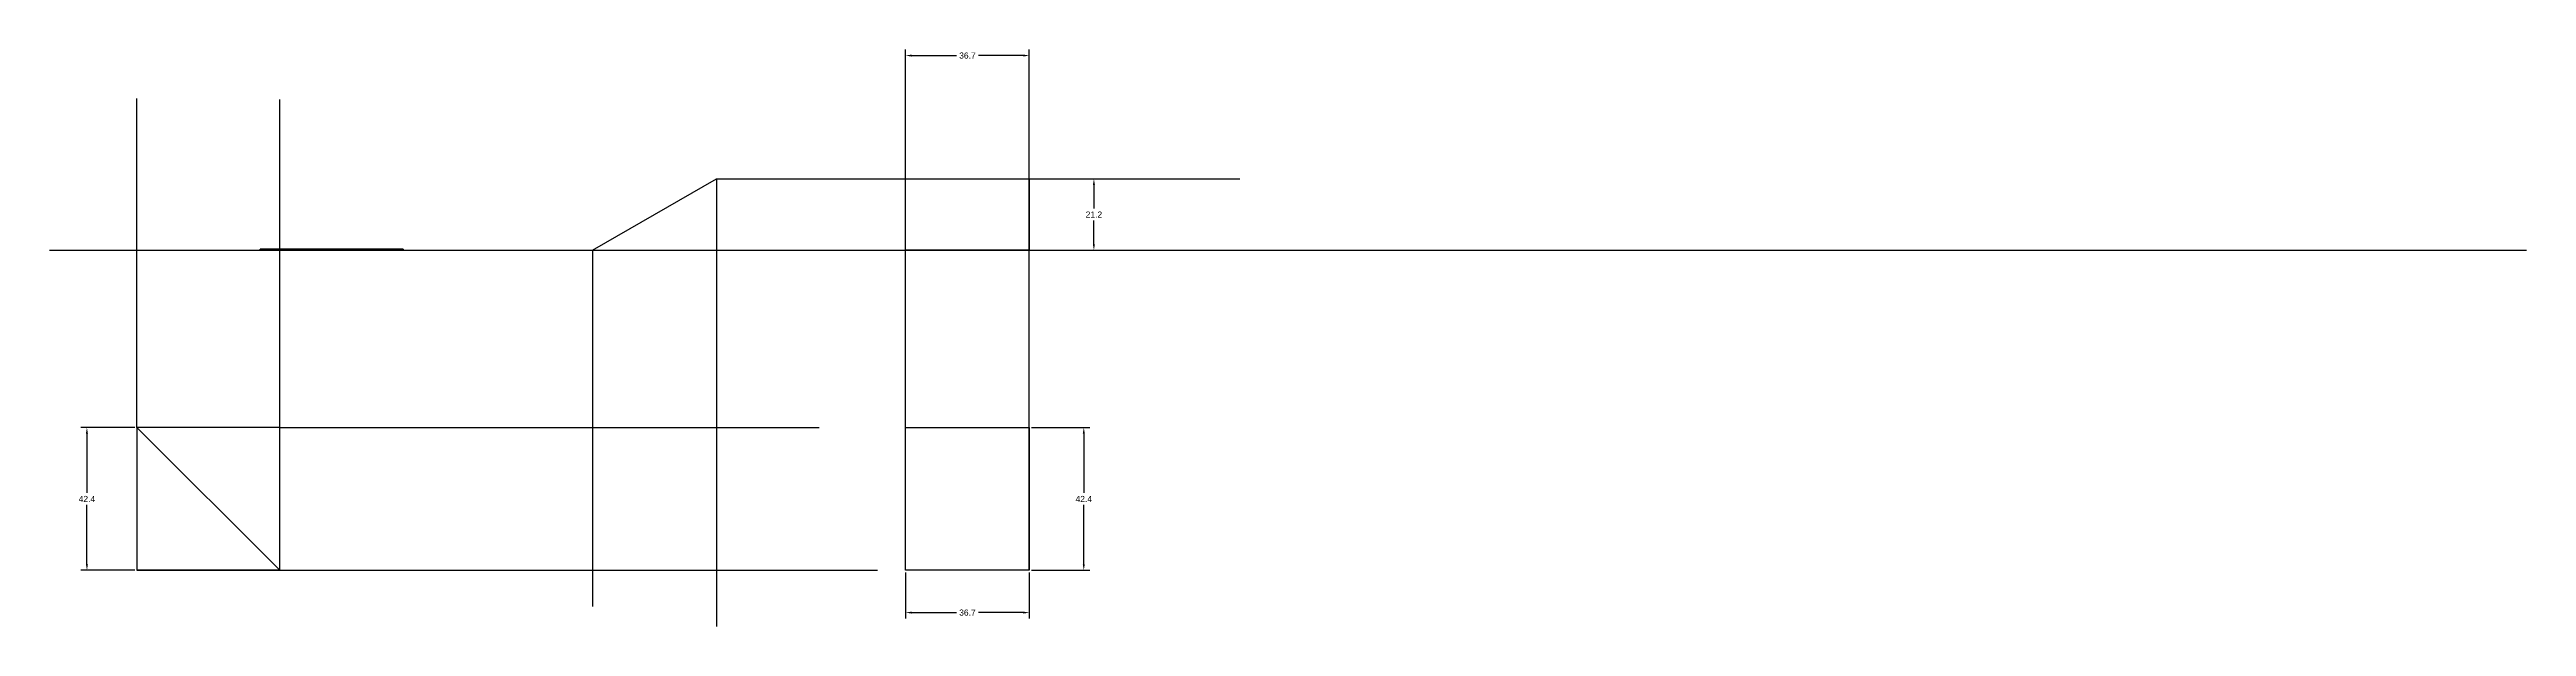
# Model space of a CAD drawing. Header units: millimetres. Extents: x 186 to 71940, y -203 to 575.
# Drawn here: x 8249 to 8984, y 137 to 308 of the extents above; entities that cross this region are included whole.
import ezdxf

# ---------------------------------------------------------------- set-up
doc = ezdxf.new("R2010")
doc.units = ezdxf.units.MM
doc.header["$MEASUREMENT"] = 0
doc.styles.get("Standard").update_dxf_attribs({"font": 'arial.ttf'})
doc.dimstyles.get("Standard").update_dxf_attribs({"dimscale": 10, "dimtxt": 0.18, "dimasz": 0.18, "dimexe": 0.18, "dimexo": 0.0625, "dimgap": 0.09, "dimtad": 0, "dimtih": 1, "dimtoh": 1, "dimdec": 1, "dimzin": 0, "dimdsep": 46, "dimtxsty": 'Standard', "dimcen": 0.09, "dimadec": 0, "dimazin": 0, "dimtfac": 1, "dimtdec": 1, "dimtofl": 0, "dimtmove": 0, "dimatfit": 3, "dimfxl": 1, "dimtolj": 1, "dimtzin": 0, "dimarcsym": 0})

# ---------------------------------------------------------------- blocks, each defined once
blk = doc.blocks.new('*D83')
at = {"color": 0, "lineweight": -2, "transparency": 16777216}
for p, q in [((8273.95, 196.03), (8257.95, 196.03)), ((8259.75, 194.23), (8259.75, 176.62)), ((8259.75, 155.41), (8259.75, 173.02)), ((8273.95, 153.61), (8257.95, 153.61))]:
    blk.add_line(p, q, dxfattribs=at)
at = {"color": 0, "transparency": 16777216}
for points in [[(8259.45, 194.23), (8260.05, 194.23), (8259.75, 196.03)], [(8259.45, 155.41), (8260.05, 155.41), (8259.75, 153.61)]]:
    blk.add_solid(points, dxfattribs=at)
at = {"layer": 'Defpoints', "color": 0, "transparency": 16777216}
for p in [(8274.57, 196.03), (8259.75, 153.61), (8274.57, 153.61)]:
    blk.add_point(p, dxfattribs=at)
at = {"color": 0, "transparency": 16777216, "insert": (8259.75, 174.82), "char_height": 1.8, "attachment_point": 5}
blk.add_mtext('\\A1;42.4', dxfattribs=at)
blk = doc.blocks.new('*D84')
at = {"color": 0, "lineweight": -2, "transparency": 16777216}
for p, q in [((8540.22, 196.03), (8557.58, 196.03)), ((8555.78, 194.23), (8555.78, 176.62)), ((8555.78, 155.41), (8555.78, 173.02)), ((8540.22, 153.61), (8557.58, 153.61))]:
    blk.add_line(p, q, dxfattribs=at)
at = {"color": 0, "transparency": 16777216}
for points in [[(8555.48, 194.23), (8556.08, 194.23), (8555.78, 196.03)], [(8555.48, 155.41), (8556.08, 155.41), (8555.78, 153.61)]]:
    blk.add_solid(points, dxfattribs=at)
at = {"layer": 'Defpoints', "color": 0, "transparency": 16777216}
for p in [(8539.59, 196.03), (8555.78, 196.03), (8539.59, 153.61)]:
    blk.add_point(p, dxfattribs=at)
at = {"color": 0, "transparency": 16777216, "insert": (8555.78, 174.82), "char_height": 1.8, "attachment_point": 5}
blk.add_mtext('\\A1;42.4', dxfattribs=at)
blk = doc.blocks.new('*D85')
at = {"color": 0, "lineweight": -2, "transparency": 16777216}
for p, q in [((8502.85, 152.98), (8502.85, 139.25)), ((8539.59, 152.98), (8539.59, 139.25)), ((8504.65, 141.05), (8517.98, 141.05)), ((8537.79, 141.05), (8524.46, 141.05))]:
    blk.add_line(p, q, dxfattribs=at)
at = {"color": 0, "transparency": 16777216}
for points in [[(8504.65, 141.35), (8504.65, 140.75), (8502.85, 141.05)], [(8537.79, 141.35), (8537.79, 140.75), (8539.59, 141.05)]]:
    blk.add_solid(points, dxfattribs=at)
at = {"layer": 'Defpoints', "color": 0, "transparency": 16777216}
for p in [(8502.85, 153.61), (8539.59, 153.61), (8539.59, 141.05)]:
    blk.add_point(p, dxfattribs=at)
at = {"color": 0, "transparency": 16777216, "insert": (8521.22, 141.05), "char_height": 1.8, "attachment_point": 5}
blk.add_mtext('\\A1;36.7', dxfattribs=at)
blk = doc.blocks.new('*D86')
at = {"color": 0, "lineweight": -2, "transparency": 16777216}
for p, q in [((8540.22, 269.91), (8560.58, 269.91)), ((8558.78, 268.11), (8558.78, 261.11)), ((8558.78, 250.49), (8558.78, 257.5)), ((8540.22, 248.69), (8560.58, 248.69))]:
    blk.add_line(p, q, dxfattribs=at)
at = {"color": 0, "transparency": 16777216}
for points in [[(8558.48, 268.11), (8559.08, 268.11), (8558.78, 269.91)], [(8558.48, 250.49), (8559.08, 250.49), (8558.78, 248.69)]]:
    blk.add_solid(points, dxfattribs=at)
at = {"layer": 'Defpoints', "color": 0, "transparency": 16777216}
for p in [(8539.59, 269.91), (8558.78, 269.91), (8539.59, 248.69)]:
    blk.add_point(p, dxfattribs=at)
at = {"color": 0, "transparency": 16777216, "insert": (8558.78, 259.3), "char_height": 1.8, "attachment_point": 5}
blk.add_mtext('\\A1;21.2', dxfattribs=at)
blk = doc.blocks.new('*D87')
at = {"color": 0, "lineweight": -2, "transparency": 16777216}
for p, q in [((8502.85, 270.54), (8502.85, 308.33)), ((8504.65, 306.53), (8517.98, 306.53)), ((8537.79, 306.53), (8524.46, 306.53)), ((8539.59, 270.54), (8539.59, 308.33))]:
    blk.add_line(p, q, dxfattribs=at)
at = {"color": 0, "transparency": 16777216}
for points in [[(8504.65, 306.83), (8504.65, 306.23), (8502.85, 306.53)], [(8537.79, 306.83), (8537.79, 306.23), (8539.59, 306.53)]]:
    blk.add_solid(points, dxfattribs=at)
at = {"layer": 'Defpoints', "color": 0, "transparency": 16777216}
for p in [(8539.59, 306.53), (8502.85, 269.91), (8539.59, 269.91)]:
    blk.add_point(p, dxfattribs=at)
at = {"color": 0, "transparency": 16777216, "insert": (8521.22, 306.53), "char_height": 1.8, "attachment_point": 5}
blk.add_mtext('\\A1;36.7', dxfattribs=at)

msp = doc.modelspace()

# ---------------------------------------------------------------- linework, layer by layer
at = {"color": 9, "true_color": 0xc7c8ca}
for p, q in [((8274.57, 196.03), (8274.57, 293.76)), ((8317, 196.03), (8317, 293.49)), ((8409.93, 248.7), (8446.68, 269.91)), ((8274.57, 248.69), (8317, 248.69)), ((8391.46, 248.69), (8433.89, 248.69))]:
    msp.add_line(p, q, dxfattribs=at)
at = {"color": 1}
for p, q in [((8274.57, 196.03), (8274.57, 293.76)), ((8317, 196.03), (8317, 293.49)), ((8446.68, 269.91), (8446.68, 136.93)), ((8539.59, 248.69), (8539.59, 269.91)), ((8409.93, 248.7), (8409.93, 142.87)), ((8317, 196.03), (8477.17, 196.03)), ((8539.59, 153.61), (8539.59, 196.03)), ((8317, 153.61), (8494.47, 153.61))]:
    msp.add_line(p, q, dxfattribs=at)
at = {"color": 240, "true_color": 0xed1f24}
for p, q in [((8502.85, 196.03), (8502.85, 290.99)), ((8539.59, 196.03), (8539.59, 290.18)), ((8446.68, 269.91), (8602.09, 269.91))]:
    msp.add_line(p, q, dxfattribs=at)
at = {"color": 7, "true_color": 0xffffff}
for p, q in [((8502.85, 269.91), (8539.59, 269.91)), ((8502.85, 248.69), (8502.85, 269.91)), ((8539.59, 269.91), (8539.59, 248.69)), ((8248.64, 248.69), (8984.19, 248.69)), ((8311.21, 248.69), (8311.57, 249.05)), ((8353.64, 249.05), (8311.21, 249.05)), ((8311.21, 248.69), (8311.21, 249.05)), ((8353.64, 249.05), (8353.64, 248.69)), ((8539.59, 248.69), (8502.85, 248.69)), ((8274.57, 196.03), (8274.57, 153.61)), ((8317, 196.03), (8274.57, 196.03)), ((8317, 153.61), (8317, 196.03)), ((8502.85, 196.03), (8539.59, 196.03)), ((8502.85, 153.61), (8502.85, 196.03)), ((8539.59, 196.03), (8539.59, 153.61)), ((8274.57, 153.61), (8317, 153.61)), ((8539.59, 153.61), (8502.85, 153.61))]:
    msp.add_line(p, q, dxfattribs=at)
at = {"color": 242, "true_color": 0xcd2027}
for p, q in [((8274.57, 196.03), (8317, 153.61)), ((8317, 196.03), (8274.57, 196.03)), ((8274.57, 196.03), (8274.57, 153.61)), ((8317, 153.61), (8317, 196.03)), ((8317, 153.61), (8274.57, 153.61))]:
    msp.add_line(p, q, dxfattribs=at)

# ---------------------------------------------------------------- dimensions: what is measured, and where the dimension line sits
at = {"color": 1}
for base, p1, p2, picture, middle in [((8539.59, 306.53), (8502.85, 269.91), (8539.59, 269.91), '*D87', (8521.22, 306.53)), ((8539.59, 141.05), (8502.85, 153.61), (8539.59, 153.61), '*D85', (8521.22, 141.05))]:
    dim = msp.add_linear_dim(base=base, p1=p1, p2=p2, dimstyle='Standard', dxfattribs=at)
    dim.commit()
    dim.dimension.update_dxf_attribs({"geometry": picture, "text_midpoint": middle})
for base, p1, p2, picture, middle in [((8558.78, 269.91), (8539.59, 248.69), (8539.59, 269.91), '*D86', (8558.78, 259.3)), ((8259.75, 153.61), (8274.57, 196.03), (8274.57, 153.61), '*D83', (8259.75, 174.82)), ((8555.78, 196.03), (8539.59, 153.61), (8539.59, 196.03), '*D84', (8555.78, 174.82))]:
    dim = msp.add_linear_dim(base=base, p1=p1, p2=p2, angle=90, dimstyle='Standard', dxfattribs=at)
    dim.commit()
    dim.dimension.update_dxf_attribs({"geometry": picture, "text_midpoint": middle})

doc.saveas('drawing.dxf')
